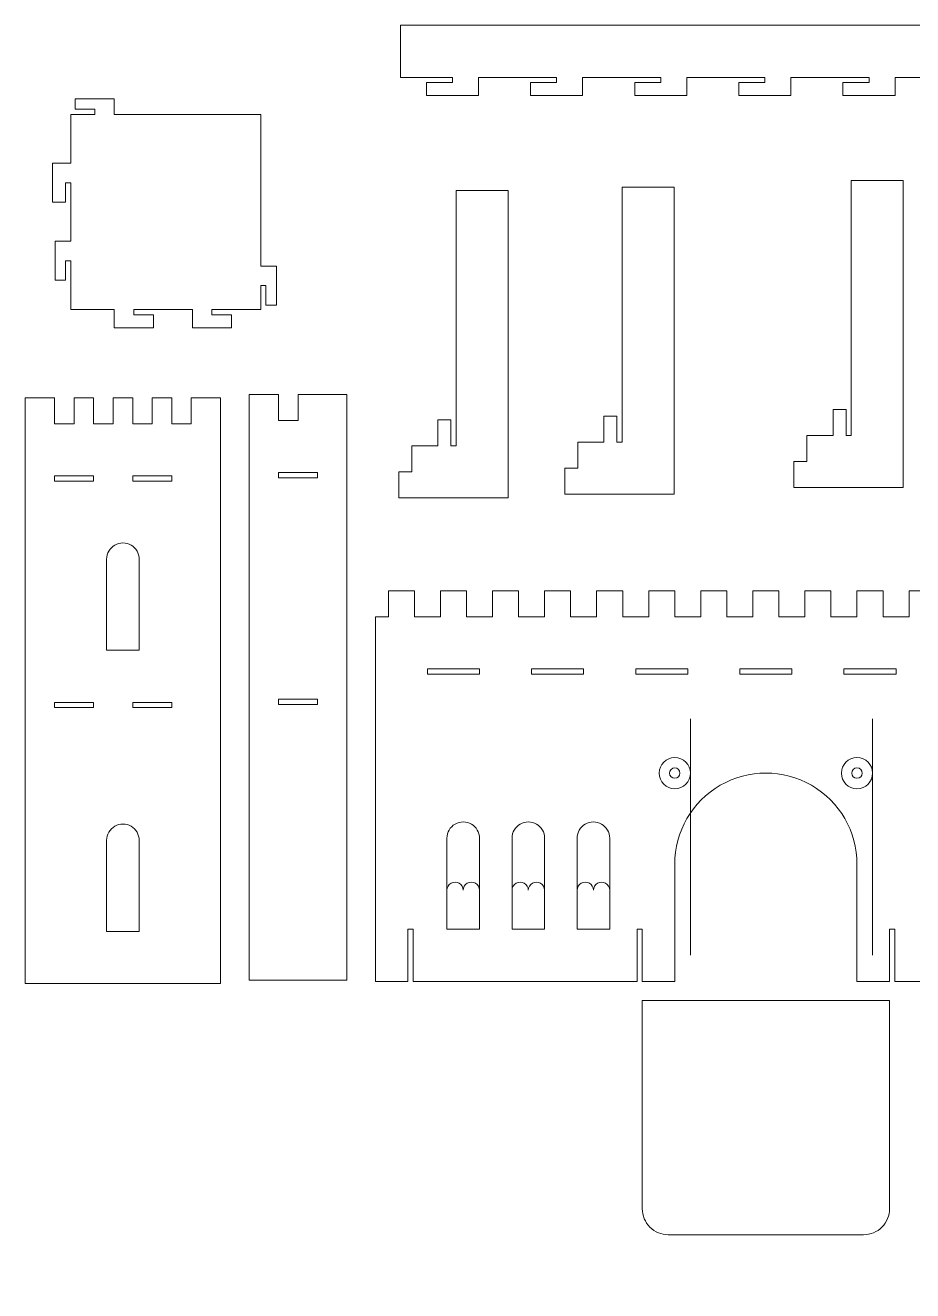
# Model space of a CAD drawing. Header units: millimetres. Extents: x -2182 to 2167, y -566 to 406.
# Drawn here: x -1250 to -568, y -566 to 406 of the extents above; entities that cross this region are included whole.
import ezdxf

# ---------------------------------------------------------------- set-up
doc = ezdxf.new("R2010")
doc.units = ezdxf.units.MM
doc.header["$MEASUREMENT"] = 0
doc.layers.add('layer 1', color=7, linetype='Continuous')

msp = doc.modelspace()

# ---------------------------------------------------------------- linework, layer by layer
at = {"layer": 'layer 1', "lineweight": 9}
for points, knots in [([(-361.967, 366.082), (-361.967, 366.082), (-361.967, 406.082), (-361.967, 406.082), (-361.967, 406.082), (-361.967, 406.082), (-961.967, 406.082), (-961.967, 406.082), (-961.967, 406.082), (-961.967, 406.082), (-961.967, 366.082), (-961.967, 366.082), (-961.967, 366.082), (-961.967, 366.082), (-921.967, 366.082), (-921.967, 366.082), (-921.967, 366.082), (-921.967, 366.082), (-921.967, 362.082), (-921.967, 362.082), (-921.967, 362.082), (-921.967, 362.082), (-941.967, 362.082), (-941.967, 362.082), (-941.967, 362.082), (-941.967, 362.082), (-941.967, 352.082), (-941.967, 352.082), (-941.967, 352.082), (-941.967, 352.082), (-901.967, 352.082), (-901.967, 352.082), (-901.967, 352.082), (-901.967, 352.082), (-901.967, 366.082), (-901.967, 366.082), (-901.967, 366.082), (-901.967, 366.082), (-841.967, 366.082), (-841.967, 366.082), (-841.967, 366.082), (-841.967, 366.082), (-841.967, 362.082), (-841.967, 362.082), (-841.967, 362.082), (-841.967, 362.082), (-861.967, 362.082), (-861.967, 362.082), (-861.967, 362.082), (-861.967, 362.082), (-861.967, 352.082), (-861.967, 352.082), (-861.967, 352.082), (-861.967, 352.082), (-821.967, 352.082), (-821.967, 352.082), (-821.967, 352.082), (-821.967, 352.082), (-821.967, 366.082), (-821.967, 366.082), (-821.967, 366.082), (-821.967, 366.082), (-761.967, 366.082), (-761.967, 366.082), (-761.967, 366.082), (-761.967, 366.082), (-761.967, 362.082), (-761.967, 362.082), (-761.967, 362.082), (-761.967, 362.082), (-781.967, 362.082), (-781.967, 362.082), (-781.967, 362.082), (-781.967, 362.082), (-781.967, 352.082), (-781.967, 352.082), (-781.967, 352.082), (-781.967, 352.082), (-741.967, 352.082), (-741.967, 352.082), (-741.967, 352.082), (-741.967, 352.082), (-741.967, 366.082), (-741.967, 366.082), (-741.967, 366.082), (-741.967, 366.082), (-681.967, 366.082), (-681.967, 366.082), (-681.967, 366.082), (-681.967, 366.082), (-681.967, 362.082), (-681.967, 362.082), (-681.967, 362.082), (-681.967, 362.082), (-701.967, 362.082), (-701.967, 362.082), (-701.967, 362.082), (-701.967, 362.082), (-701.967, 352.082), (-701.967, 352.082), (-701.967, 352.082), (-701.967, 352.082), (-661.967, 352.082), (-661.967, 352.082), (-661.967, 352.082), (-661.967, 352.082), (-661.967, 366.082), (-661.967, 366.082), (-661.967, 366.082), (-661.967, 366.082), (-601.967, 366.082), (-601.967, 366.082), (-601.967, 366.082), (-601.967, 366.082), (-601.967, 362.082), (-601.967, 362.082), (-601.967, 362.082), (-601.967, 362.082), (-621.967, 362.082), (-621.967, 362.082), (-621.967, 362.082), (-621.967, 362.082), (-621.967, 352.082), (-621.967, 352.082), (-621.967, 352.082), (-621.967, 352.082), (-581.967, 352.082), (-581.967, 352.082), (-581.967, 352.082), (-581.967, 352.082), (-581.967, 366.082), (-581.967, 366.082), (-581.967, 366.082), (-581.967, 366.082), (-521.967, 366.082), (-521.967, 366.082), (-521.967, 366.082), (-521.967, 366.082), (-521.967, 362.082), (-521.967, 362.082), (-521.967, 362.082), (-521.967, 362.082), (-541.967, 362.082), (-541.967, 362.082), (-541.967, 362.082), (-541.967, 362.082), (-541.967, 352.082), (-541.967, 352.082), (-541.967, 352.082), (-541.967, 352.082), (-501.967, 352.082), (-501.967, 352.082), (-501.967, 352.082), (-501.967, 352.082), (-501.967, 366.082), (-501.967, 366.082), (-501.967, 366.082), (-501.967, 366.082), (-441.967, 366.082), (-441.967, 366.082), (-441.967, 366.082), (-441.967, 366.082), (-441.967, 362.082), (-441.967, 362.082), (-441.967, 362.082), (-441.967, 362.082), (-461.967, 362.082), (-461.967, 362.082), (-461.967, 362.082), (-461.967, 362.082), (-461.967, 352.082), (-461.967, 352.082), (-461.967, 352.082), (-461.967, 352.082), (-421.967, 352.082), (-421.967, 352.082), (-421.967, 352.082), (-421.967, 352.082), (-421.967, 366.082), (-421.967, 366.082), (-421.967, 366.082), (-421.967, 366.082), (-361.967, 366.082), (-361.967, 366.082)], [0, 0, 0, 0, 0.0212766, 0.0212766, 0.0212766, 0.0212766, 0.04255319, 0.04255319, 0.04255319, 0.04255319, 0.06382979, 0.06382979, 0.06382979, 0.06382979, 0.08510638, 0.08510638, 0.08510638, 0.08510638, 0.10638298, 0.10638298, 0.10638298, 0.10638298, 0.12765957, 0.12765957, 0.12765957, 0.12765957, 0.14893617, 0.14893617, 0.14893617, 0.14893617, 0.17021277, 0.17021277, 0.17021277, 0.17021277, 0.19148936, 0.19148936, 0.19148936, 0.19148936, 0.21276596, 0.21276596, 0.21276596, 0.21276596, 0.23404255, 0.23404255, 0.23404255, 0.23404255, 0.25531915, 0.25531915, 0.25531915, 0.25531915, 0.27659574, 0.27659574, 0.27659574, 0.27659574, 0.29787234, 0.29787234, 0.29787234, 0.29787234, 0.31914894, 0.31914894, 0.31914894, 0.31914894, 0.34042553, 0.34042553, 0.34042553, 0.34042553, 0.36170213, 0.36170213, 0.36170213, 0.36170213, 0.38297872, 0.38297872, 0.38297872, 0.38297872, 0.40425532, 0.40425532, 0.40425532, 0.40425532, 0.42553191, 0.42553191, 0.42553191, 0.42553191, 0.44680851, 0.44680851, 0.44680851, 0.44680851, 0.46808511, 0.46808511, 0.46808511, 0.46808511, 0.4893617, 0.4893617, 0.4893617, 0.4893617, 0.5106383, 0.5106383, 0.5106383, 0.5106383, 0.53191489, 0.53191489, 0.53191489, 0.53191489, 0.55319149, 0.55319149, 0.55319149, 0.55319149, 0.57446809, 0.57446809, 0.57446809, 0.57446809, 0.59574468, 0.59574468, 0.59574468, 0.59574468, 0.61702128, 0.61702128, 0.61702128, 0.61702128, 0.63829787, 0.63829787, 0.63829787, 0.63829787, 0.65957447, 0.65957447, 0.65957447, 0.65957447, 0.68085106, 0.68085106, 0.68085106, 0.68085106, 0.70212766, 0.70212766, 0.70212766, 0.70212766, 0.72340426, 0.72340426, 0.72340426, 0.72340426, 0.74468085, 0.74468085, 0.74468085, 0.74468085, 0.76595745, 0.76595745, 0.76595745, 0.76595745, 0.78723404, 0.78723404, 0.78723404, 0.78723404, 0.80851064, 0.80851064, 0.80851064, 0.80851064, 0.82978723, 0.82978723, 0.82978723, 0.82978723, 0.85106383, 0.85106383, 0.85106383, 0.85106383, 0.87234043, 0.87234043, 0.87234043, 0.87234043, 0.89361702, 0.89361702, 0.89361702, 0.89361702, 0.91489362, 0.91489362, 0.91489362, 0.91489362, 0.93617021, 0.93617021, 0.93617021, 0.93617021, 0.95744681, 0.95744681, 0.95744681, 0.95744681, 1, 1, 1, 1]), ([(-1069.2674, 337.6624), (-1069.2674, 337.6624), (-1181.7674, 337.6624), (-1181.7674, 337.6624), (-1181.7674, 337.6624), (-1181.7674, 337.6624), (-1181.7674, 349.6624), (-1181.7674, 349.6624), (-1181.7674, 349.6624), (-1181.7674, 349.6624), (-1211.7674, 349.6624), (-1211.7674, 349.6624), (-1211.7674, 349.6624), (-1211.7674, 349.6624), (-1211.7674, 341.6624), (-1211.7674, 341.6624), (-1211.7674, 341.6624), (-1211.7674, 341.6624), (-1196.7674, 341.6624), (-1196.7674, 341.6624), (-1196.7674, 341.6624), (-1196.7674, 341.6624), (-1196.7674, 337.6624), (-1196.7674, 337.6624), (-1196.7674, 337.6624), (-1196.7674, 337.6624), (-1215.2674, 337.6624), (-1215.2674, 337.6624), (-1215.2674, 337.6624), (-1215.2674, 337.6624), (-1215.2674, 300.1624), (-1215.2674, 300.1624), (-1215.2674, 300.1624), (-1215.2674, 300.1624), (-1229.2674, 300.1624), (-1229.2674, 300.1624), (-1229.2674, 300.1624), (-1229.2674, 300.1624), (-1229.2674, 270.1624), (-1229.2674, 270.1624), (-1229.2674, 270.1624), (-1229.2674, 270.1624), (-1219.2674, 270.1624), (-1219.2674, 270.1624), (-1219.2674, 270.1624), (-1219.2674, 270.1624), (-1219.2674, 285.1624), (-1219.2674, 285.1624), (-1219.2674, 285.1624), (-1219.2674, 285.1624), (-1215.2674, 285.1624), (-1215.2674, 285.1624), (-1215.2674, 285.1624), (-1215.2674, 285.1624), (-1215.2674, 240.1624), (-1215.2674, 240.1624), (-1215.2674, 240.1624), (-1215.2674, 240.1624), (-1227.2674, 240.1624), (-1227.2674, 240.1624), (-1227.2674, 240.1624), (-1227.2674, 240.1624), (-1227.2674, 210.1624), (-1227.2674, 210.1624), (-1227.2674, 210.1624), (-1227.2674, 210.1624), (-1219.2674, 210.1624), (-1219.2674, 210.1624), (-1219.2674, 210.1624), (-1219.2674, 210.1624), (-1219.2674, 225.1624), (-1219.2674, 225.1624), (-1219.2674, 225.1624), (-1219.2674, 225.1624), (-1215.2674, 225.1624), (-1215.2674, 225.1624), (-1215.2674, 225.1624), (-1215.2674, 225.1624), (-1215.2674, 187.6624), (-1215.2674, 187.6624), (-1215.2674, 187.6624), (-1215.2674, 187.6624), (-1181.7674, 187.6624), (-1181.7674, 187.6624), (-1181.7674, 187.6624), (-1181.7674, 187.6624), (-1181.7674, 173.6624), (-1181.7674, 173.6624), (-1181.7674, 173.6624), (-1181.7674, 173.6624), (-1151.7674, 173.6624), (-1151.7674, 173.6624), (-1151.7674, 173.6624), (-1151.7674, 173.6624), (-1151.7674, 183.6624), (-1151.7674, 183.6624), (-1151.7674, 183.6624), (-1151.7674, 183.6624), (-1166.7674, 183.6624), (-1166.7674, 183.6624), (-1166.7674, 183.6624), (-1166.7674, 183.6624), (-1166.7674, 187.6624), (-1166.7674, 187.6624), (-1166.7674, 187.6624), (-1166.7674, 187.6624), (-1121.7674, 187.6624), (-1121.7674, 187.6624), (-1121.7674, 187.6624), (-1121.7674, 187.6624), (-1121.7674, 173.6624), (-1121.7674, 173.6624), (-1121.7674, 173.6624), (-1121.7674, 173.6624), (-1091.7674, 173.6624), (-1091.7674, 173.6624), (-1091.7674, 173.6624), (-1091.7674, 173.6624), (-1091.7674, 183.6624), (-1091.7674, 183.6624), (-1091.7674, 183.6624), (-1091.7674, 183.6624), (-1106.7674, 183.6624), (-1106.7674, 183.6624), (-1106.7674, 183.6624), (-1106.7674, 183.6624), (-1106.7674, 187.6624), (-1106.7674, 187.6624), (-1106.7674, 187.6624), (-1106.7674, 187.6624), (-1069.2674, 187.6624), (-1069.2674, 187.6624), (-1069.2674, 187.6624), (-1069.2674, 187.6624), (-1069.2674, 206.1624), (-1069.2674, 206.1624), (-1069.2674, 206.1624), (-1069.2674, 206.1624), (-1065.2674, 206.1624), (-1065.2674, 206.1624), (-1065.2674, 206.1624), (-1065.2674, 206.1624), (-1065.2674, 191.1624), (-1065.2674, 191.1624), (-1065.2674, 191.1624), (-1065.2674, 191.1624), (-1057.2674, 191.1624), (-1057.2674, 191.1624), (-1057.2674, 191.1624), (-1057.2674, 191.1624), (-1057.2674, 221.1624), (-1057.2674, 221.1624), (-1057.2674, 221.1624), (-1057.2674, 221.1624), (-1069.2674, 221.1624), (-1069.2674, 221.1624), (-1069.2674, 221.1624), (-1069.2674, 221.1624), (-1069.2674, 337.6624), (-1069.2674, 337.6624)], [0, 0, 0, 0, 0.02439024, 0.02439024, 0.02439024, 0.02439024, 0.04878049, 0.04878049, 0.04878049, 0.04878049, 0.07317073, 0.07317073, 0.07317073, 0.07317073, 0.09756098, 0.09756098, 0.09756098, 0.09756098, 0.12195122, 0.12195122, 0.12195122, 0.12195122, 0.14634146, 0.14634146, 0.14634146, 0.14634146, 0.17073171, 0.17073171, 0.17073171, 0.17073171, 0.19512195, 0.19512195, 0.19512195, 0.19512195, 0.2195122, 0.2195122, 0.2195122, 0.2195122, 0.24390244, 0.24390244, 0.24390244, 0.24390244, 0.26829268, 0.26829268, 0.26829268, 0.26829268, 0.29268293, 0.29268293, 0.29268293, 0.29268293, 0.31707317, 0.31707317, 0.31707317, 0.31707317, 0.34146341, 0.34146341, 0.34146341, 0.34146341, 0.36585366, 0.36585366, 0.36585366, 0.36585366, 0.3902439, 0.3902439, 0.3902439, 0.3902439, 0.41463415, 0.41463415, 0.41463415, 0.41463415, 0.43902439, 0.43902439, 0.43902439, 0.43902439, 0.46341463, 0.46341463, 0.46341463, 0.46341463, 0.48780488, 0.48780488, 0.48780488, 0.48780488, 0.51219512, 0.51219512, 0.51219512, 0.51219512, 0.53658537, 0.53658537, 0.53658537, 0.53658537, 0.56097561, 0.56097561, 0.56097561, 0.56097561, 0.58536585, 0.58536585, 0.58536585, 0.58536585, 0.6097561, 0.6097561, 0.6097561, 0.6097561, 0.63414634, 0.63414634, 0.63414634, 0.63414634, 0.65853659, 0.65853659, 0.65853659, 0.65853659, 0.68292683, 0.68292683, 0.68292683, 0.68292683, 0.70731707, 0.70731707, 0.70731707, 0.70731707, 0.73170732, 0.73170732, 0.73170732, 0.73170732, 0.75609756, 0.75609756, 0.75609756, 0.75609756, 0.7804878, 0.7804878, 0.7804878, 0.7804878, 0.80487805, 0.80487805, 0.80487805, 0.80487805, 0.82926829, 0.82926829, 0.82926829, 0.82926829, 0.85365854, 0.85365854, 0.85365854, 0.85365854, 0.87804878, 0.87804878, 0.87804878, 0.87804878, 0.90243902, 0.90243902, 0.90243902, 0.90243902, 0.92682927, 0.92682927, 0.92682927, 0.92682927, 0.95121951, 0.95121951, 0.95121951, 0.95121951, 1, 1, 1, 1]), ([(-617.607, 90.8816), (-617.607, 90.8816), (-615.607, 90.8816), (-615.607, 90.8816), (-615.607, 90.8816), (-615.607, 90.8816), (-619.607, 90.8816), (-619.607, 90.8816), (-619.607, 90.8816), (-619.607, 90.8816), (-619.607, 110.8816), (-619.607, 110.8816), (-619.607, 110.8816), (-619.607, 110.8816), (-629.607, 110.8816), (-629.607, 110.8816), (-629.607, 110.8816), (-629.607, 110.8816), (-629.607, 90.8816), (-629.607, 90.8816), (-629.607, 90.8816), (-629.607, 90.8816), (-649.607, 90.8816), (-649.607, 90.8816), (-649.607, 90.8816), (-649.607, 90.8816), (-649.607, 70.8816), (-649.607, 70.8816), (-649.607, 70.8816), (-649.607, 70.8816), (-659.607, 70.8816), (-659.607, 70.8816), (-659.607, 70.8816), (-659.607, 70.8816), (-659.607, 50.8816), (-659.607, 50.8816), (-659.607, 50.8816), (-659.607, 50.8816), (-617.607, 50.8816), (-617.607, 50.8816), (-617.607, 50.8816), (-617.607, 50.8816), (-615.607, 50.8816), (-615.607, 50.8816), (-615.607, 50.8816), (-615.607, 50.8816), (-575.607, 50.8816), (-575.607, 50.8816), (-575.607, 50.8816), (-575.607, 50.8816), (-575.607, 286.8816), (-575.607, 286.8816), (-575.607, 286.8816), (-575.607, 286.8816), (-615.607, 286.8816), (-615.607, 286.8816), (-615.607, 286.8816), (-615.607, 286.8816), (-615.607, 110.8816), (-615.607, 110.8816), (-615.607, 110.8816), (-615.607, 110.8816), (-615.607, 90.8816), (-615.607, 90.8816), (-615.607, 90.8816), (-615.607, 90.8816), (-617.607, 90.8816), (-617.607, 90.8816)], [0, 0, 0, 0, 0.05555556, 0.05555556, 0.05555556, 0.05555556, 0.11111111, 0.11111111, 0.11111111, 0.11111111, 0.16666667, 0.16666667, 0.16666667, 0.16666667, 0.22222222, 0.22222222, 0.22222222, 0.22222222, 0.27777778, 0.27777778, 0.27777778, 0.27777778, 0.33333333, 0.33333333, 0.33333333, 0.33333333, 0.38888889, 0.38888889, 0.38888889, 0.38888889, 0.44444444, 0.44444444, 0.44444444, 0.44444444, 0.5, 0.5, 0.5, 0.5, 0.55555556, 0.55555556, 0.55555556, 0.55555556, 0.61111111, 0.61111111, 0.61111111, 0.61111111, 0.66666667, 0.66666667, 0.66666667, 0.66666667, 0.72222222, 0.72222222, 0.72222222, 0.72222222, 0.77777778, 0.77777778, 0.77777778, 0.77777778, 0.83333333, 0.83333333, 0.83333333, 0.83333333, 0.88888889, 0.88888889, 0.88888889, 0.88888889, 1, 1, 1, 1]), ([(-921.2404, 83.0476), (-921.2404, 83.0476), (-919.2404, 83.0476), (-919.2404, 83.0476), (-919.2404, 83.0476), (-919.2404, 83.0476), (-923.2404, 83.0476), (-923.2404, 83.0476), (-923.2404, 83.0476), (-923.2404, 83.0476), (-923.2404, 103.0476), (-923.2404, 103.0476), (-923.2404, 103.0476), (-923.2404, 103.0476), (-933.2404, 103.0476), (-933.2404, 103.0476), (-933.2404, 103.0476), (-933.2404, 103.0476), (-933.2404, 83.0476), (-933.2404, 83.0476), (-933.2404, 83.0476), (-933.2404, 83.0476), (-953.2404, 83.0476), (-953.2404, 83.0476), (-953.2404, 83.0476), (-953.2404, 83.0476), (-953.2404, 63.0476), (-953.2404, 63.0476), (-953.2404, 63.0476), (-953.2404, 63.0476), (-963.2404, 63.0476), (-963.2404, 63.0476), (-963.2404, 63.0476), (-963.2404, 63.0476), (-963.2404, 43.0476), (-963.2404, 43.0476), (-963.2404, 43.0476), (-963.2404, 43.0476), (-921.2404, 43.0476), (-921.2404, 43.0476), (-921.2404, 43.0476), (-921.2404, 43.0476), (-919.2404, 43.0476), (-919.2404, 43.0476), (-919.2404, 43.0476), (-919.2404, 43.0476), (-879.2404, 43.0476), (-879.2404, 43.0476), (-879.2404, 43.0476), (-879.2404, 43.0476), (-879.2404, 279.0476), (-879.2404, 279.0476), (-879.2404, 279.0476), (-879.2404, 279.0476), (-919.2404, 279.0476), (-919.2404, 279.0476), (-919.2404, 279.0476), (-919.2404, 279.0476), (-919.2404, 103.0476), (-919.2404, 103.0476), (-919.2404, 103.0476), (-919.2404, 103.0476), (-919.2404, 83.0476), (-919.2404, 83.0476), (-919.2404, 83.0476), (-919.2404, 83.0476), (-921.2404, 83.0476), (-921.2404, 83.0476)], [0, 0, 0, 0, 0.05555556, 0.05555556, 0.05555556, 0.05555556, 0.11111111, 0.11111111, 0.11111111, 0.11111111, 0.16666667, 0.16666667, 0.16666667, 0.16666667, 0.22222222, 0.22222222, 0.22222222, 0.22222222, 0.27777778, 0.27777778, 0.27777778, 0.27777778, 0.33333333, 0.33333333, 0.33333333, 0.33333333, 0.38888889, 0.38888889, 0.38888889, 0.38888889, 0.44444444, 0.44444444, 0.44444444, 0.44444444, 0.5, 0.5, 0.5, 0.5, 0.55555556, 0.55555556, 0.55555556, 0.55555556, 0.61111111, 0.61111111, 0.61111111, 0.61111111, 0.66666667, 0.66666667, 0.66666667, 0.66666667, 0.72222222, 0.72222222, 0.72222222, 0.72222222, 0.77777778, 0.77777778, 0.77777778, 0.77777778, 0.83333333, 0.83333333, 0.83333333, 0.83333333, 0.88888889, 0.88888889, 0.88888889, 0.88888889, 1, 1, 1, 1]), ([(-793.7137, 85.8016), (-793.7137, 85.8016), (-791.7137, 85.8016), (-791.7137, 85.8016), (-791.7137, 85.8016), (-791.7137, 85.8016), (-795.7137, 85.8016), (-795.7137, 85.8016), (-795.7137, 85.8016), (-795.7137, 85.8016), (-795.7137, 105.8016), (-795.7137, 105.8016), (-795.7137, 105.8016), (-795.7137, 105.8016), (-805.7137, 105.8016), (-805.7137, 105.8016), (-805.7137, 105.8016), (-805.7137, 105.8016), (-805.7137, 85.8016), (-805.7137, 85.8016), (-805.7137, 85.8016), (-805.7137, 85.8016), (-825.7137, 85.8016), (-825.7137, 85.8016), (-825.7137, 85.8016), (-825.7137, 85.8016), (-825.7137, 65.8016), (-825.7137, 65.8016), (-825.7137, 65.8016), (-825.7137, 65.8016), (-835.7137, 65.8016), (-835.7137, 65.8016), (-835.7137, 65.8016), (-835.7137, 65.8016), (-835.7137, 45.8016), (-835.7137, 45.8016), (-835.7137, 45.8016), (-835.7137, 45.8016), (-793.7137, 45.8016), (-793.7137, 45.8016), (-793.7137, 45.8016), (-793.7137, 45.8016), (-791.7137, 45.8016), (-791.7137, 45.8016), (-791.7137, 45.8016), (-791.7137, 45.8016), (-751.7137, 45.8016), (-751.7137, 45.8016), (-751.7137, 45.8016), (-751.7137, 45.8016), (-751.7137, 281.8016), (-751.7137, 281.8016), (-751.7137, 281.8016), (-751.7137, 281.8016), (-791.7137, 281.8016), (-791.7137, 281.8016), (-791.7137, 281.8016), (-791.7137, 281.8016), (-791.7137, 105.8016), (-791.7137, 105.8016), (-791.7137, 105.8016), (-791.7137, 105.8016), (-791.7137, 85.8016), (-791.7137, 85.8016), (-791.7137, 85.8016), (-791.7137, 85.8016), (-793.7137, 85.8016), (-793.7137, 85.8016)], [0, 0, 0, 0, 0.05555556, 0.05555556, 0.05555556, 0.05555556, 0.11111111, 0.11111111, 0.11111111, 0.11111111, 0.16666667, 0.16666667, 0.16666667, 0.16666667, 0.22222222, 0.22222222, 0.22222222, 0.22222222, 0.27777778, 0.27777778, 0.27777778, 0.27777778, 0.33333333, 0.33333333, 0.33333333, 0.33333333, 0.38888889, 0.38888889, 0.38888889, 0.38888889, 0.44444444, 0.44444444, 0.44444444, 0.44444444, 0.5, 0.5, 0.5, 0.5, 0.55555556, 0.55555556, 0.55555556, 0.55555556, 0.61111111, 0.61111111, 0.61111111, 0.61111111, 0.66666667, 0.66666667, 0.66666667, 0.66666667, 0.72222222, 0.72222222, 0.72222222, 0.72222222, 0.77777778, 0.77777778, 0.77777778, 0.77777778, 0.83333333, 0.83333333, 0.83333333, 0.83333333, 0.88888889, 0.88888889, 0.88888889, 0.88888889, 1, 1, 1, 1]), ([(-1250.1338, 119.9406), (-1250.1338, 119.9406), (-1227.6338, 119.9406), (-1227.6338, 119.9406), (-1227.6338, 119.9406), (-1227.6338, 119.9406), (-1227.6338, 99.9406), (-1227.6338, 99.9406), (-1227.6338, 99.9406), (-1227.6338, 99.9406), (-1212.6338, 99.9406), (-1212.6338, 99.9406), (-1212.6338, 99.9406), (-1212.6338, 99.9406), (-1212.6338, 119.9406), (-1212.6338, 119.9406), (-1212.6338, 119.9406), (-1212.6338, 119.9406), (-1197.6338, 119.9406), (-1197.6338, 119.9406), (-1197.6338, 119.9406), (-1197.6338, 119.9406), (-1197.6338, 99.9406), (-1197.6338, 99.9406), (-1197.6338, 99.9406), (-1197.6338, 99.9406), (-1182.6338, 99.9406), (-1182.6338, 99.9406), (-1182.6338, 99.9406), (-1182.6338, 99.9406), (-1182.6338, 119.9406), (-1182.6338, 119.9406), (-1182.6338, 119.9406), (-1182.6338, 119.9406), (-1167.6338, 119.9406), (-1167.6338, 119.9406), (-1167.6338, 119.9406), (-1167.6338, 119.9406), (-1167.6338, 99.9406), (-1167.6338, 99.9406), (-1167.6338, 99.9406), (-1167.6338, 99.9406), (-1152.6338, 99.9406), (-1152.6338, 99.9406), (-1152.6338, 99.9406), (-1152.6338, 99.9406), (-1152.6338, 119.9406), (-1152.6338, 119.9406), (-1152.6338, 119.9406), (-1152.6338, 119.9406), (-1137.6338, 119.9406), (-1137.6338, 119.9406), (-1137.6338, 119.9406), (-1137.6338, 119.9406), (-1137.6338, 99.9406), (-1137.6338, 99.9406), (-1137.6338, 99.9406), (-1137.6338, 99.9406), (-1122.6338, 99.9406), (-1122.6338, 99.9406), (-1122.6338, 99.9406), (-1122.6338, 99.9406), (-1122.6338, 119.9406), (-1122.6338, 119.9406), (-1122.6338, 119.9406), (-1122.6338, 119.9406), (-1100.1338, 119.9406), (-1100.1338, 119.9406), (-1100.1338, 119.9406), (-1100.1338, 119.9406), (-1100.1338, -330.0594), (-1100.1338, -330.0594), (-1100.1338, -330.0594), (-1100.1338, -330.0594), (-1250.1338, -330.0594), (-1250.1338, -330.0594), (-1250.1338, -330.0594), (-1250.1338, -330.0594), (-1250.1338, 119.9406), (-1250.1338, 119.9406)], [0, 0, 0, 0, 0.04761905, 0.04761905, 0.04761905, 0.04761905, 0.0952381, 0.0952381, 0.0952381, 0.0952381, 0.14285714, 0.14285714, 0.14285714, 0.14285714, 0.19047619, 0.19047619, 0.19047619, 0.19047619, 0.23809524, 0.23809524, 0.23809524, 0.23809524, 0.28571429, 0.28571429, 0.28571429, 0.28571429, 0.33333333, 0.33333333, 0.33333333, 0.33333333, 0.38095238, 0.38095238, 0.38095238, 0.38095238, 0.42857143, 0.42857143, 0.42857143, 0.42857143, 0.47619048, 0.47619048, 0.47619048, 0.47619048, 0.52380952, 0.52380952, 0.52380952, 0.52380952, 0.57142857, 0.57142857, 0.57142857, 0.57142857, 0.61904762, 0.61904762, 0.61904762, 0.61904762, 0.66666667, 0.66666667, 0.66666667, 0.66666667, 0.71428571, 0.71428571, 0.71428571, 0.71428571, 0.76190476, 0.76190476, 0.76190476, 0.76190476, 0.80952381, 0.80952381, 0.80952381, 0.80952381, 0.85714286, 0.85714286, 0.85714286, 0.85714286, 0.9047619, 0.9047619, 0.9047619, 0.9047619, 1, 1, 1, 1]), ([(-1078.0605, 122.4136), (-1078.0605, 122.4136), (-1055.5605, 122.4136), (-1055.5605, 122.4136), (-1055.5605, 122.4136), (-1055.5605, 122.4136), (-1055.5605, 102.4136), (-1055.5605, 102.4136), (-1055.5605, 102.4136), (-1055.5605, 102.4136), (-1040.5605, 102.4136), (-1040.5605, 102.4136), (-1040.5605, 102.4136), (-1040.5605, 102.4136), (-1040.5605, 122.4136), (-1040.5605, 122.4136), (-1040.5605, 122.4136), (-1040.5605, 122.4136), (-1003.0605, 122.4136), (-1003.0605, 122.4136), (-1003.0605, 122.4136), (-1003.0605, 122.4136), (-1003.0605, -327.5864), (-1003.0605, -327.5864), (-1003.0605, -327.5864), (-1003.0605, -327.5864), (-1078.0605, -327.5864), (-1078.0605, -327.5864), (-1078.0605, -327.5864), (-1078.0605, -327.5864), (-1078.0605, 122.4136), (-1078.0605, 122.4136)], [0, 0, 0, 0, 0.11111111, 0.11111111, 0.11111111, 0.11111111, 0.22222222, 0.22222222, 0.22222222, 0.22222222, 0.33333333, 0.33333333, 0.33333333, 0.33333333, 0.44444444, 0.44444444, 0.44444444, 0.44444444, 0.55555556, 0.55555556, 0.55555556, 0.55555556, 0.66666667, 0.66666667, 0.66666667, 0.66666667, 0.77777778, 0.77777778, 0.77777778, 0.77777778, 1, 1, 1, 1]), ([(-611.2001, -328.413), (-611.2001, -328.413), (-611.2001, -238.413), (-611.2001, -238.413), (-611.2001, -238.413), (-611.2001, -213.4044), (-624.5421, -190.2955), (-646.2001, -177.7912), (-646.2001, -177.7912), (-667.8582, -165.2869), (-694.5421, -165.2869), (-716.2001, -177.7912), (-716.2001, -177.7912), (-737.8582, -190.2955), (-751.2001, -213.4044), (-751.2001, -238.413), (-751.2001, -238.413), (-751.2001, -238.413), (-751.2001, -328.413), (-751.2001, -328.413), (-751.2001, -328.413), (-751.2001, -328.413), (-776.2001, -328.413), (-776.2001, -328.413), (-776.2001, -328.413), (-776.2001, -328.413), (-776.2001, -288.413), (-776.2001, -288.413), (-776.2001, -288.413), (-776.2001, -288.413), (-780.2001, -288.413), (-780.2001, -288.413), (-780.2001, -288.413), (-780.2001, -288.413), (-780.2001, -328.413), (-780.2001, -328.413), (-780.2001, -328.413), (-780.2001, -328.413), (-952.2001, -328.413), (-952.2001, -328.413), (-952.2001, -328.413), (-952.2001, -328.413), (-952.2001, -288.413), (-952.2001, -288.413), (-952.2001, -288.413), (-952.2001, -288.413), (-956.2001, -288.413), (-956.2001, -288.413), (-956.2001, -288.413), (-956.2001, -288.413), (-956.2001, -328.413), (-956.2001, -328.413), (-956.2001, -328.413), (-956.2001, -328.413), (-981.2001, -328.413), (-981.2001, -328.413), (-981.2001, -328.413), (-981.2001, -328.413), (-981.2001, -48.413), (-981.2001, -48.413), (-981.2001, -48.413), (-981.2001, -48.413), (-971.2001, -48.413), (-971.2001, -48.413), (-971.2001, -48.413), (-971.2001, -48.413), (-971.2001, -28.413), (-971.2001, -28.413), (-971.2001, -28.413), (-971.2001, -28.413), (-951.2001, -28.413), (-951.2001, -28.413), (-951.2001, -28.413), (-951.2001, -28.413), (-951.2001, -48.413), (-951.2001, -48.413), (-951.2001, -48.413), (-951.2001, -48.413), (-931.2001, -48.413), (-931.2001, -48.413), (-931.2001, -48.413), (-931.2001, -48.413), (-931.2001, -28.413), (-931.2001, -28.413), (-931.2001, -28.413), (-931.2001, -28.413), (-911.2001, -28.413), (-911.2001, -28.413), (-911.2001, -28.413), (-911.2001, -28.413), (-911.2001, -48.413), (-911.2001, -48.413), (-911.2001, -48.413), (-911.2001, -48.413), (-891.2001, -48.413), (-891.2001, -48.413), (-891.2001, -48.413), (-891.2001, -48.413), (-891.2001, -28.413), (-891.2001, -28.413), (-891.2001, -28.413), (-891.2001, -28.413), (-871.2001, -28.413), (-871.2001, -28.413), (-871.2001, -28.413), (-871.2001, -28.413), (-871.2001, -48.413), (-871.2001, -48.413), (-871.2001, -48.413), (-871.2001, -48.413), (-851.2001, -48.413), (-851.2001, -48.413), (-851.2001, -48.413), (-851.2001, -48.413), (-851.2001, -28.413), (-851.2001, -28.413), (-851.2001, -28.413), (-851.2001, -28.413), (-831.2001, -28.413), (-831.2001, -28.413), (-831.2001, -28.413), (-831.2001, -28.413), (-831.2001, -48.413), (-831.2001, -48.413), (-831.2001, -48.413), (-831.2001, -48.413), (-811.2001, -48.413), (-811.2001, -48.413), (-811.2001, -48.413), (-811.2001, -48.413), (-811.2001, -28.413), (-811.2001, -28.413), (-811.2001, -28.413), (-811.2001, -28.413), (-791.2001, -28.413), (-791.2001, -28.413), (-791.2001, -28.413), (-791.2001, -28.413), (-791.2001, -48.413), (-791.2001, -48.413), (-791.2001, -48.413), (-791.2001, -48.413), (-771.2001, -48.413), (-771.2001, -48.413), (-771.2001, -48.413), (-771.2001, -48.413), (-771.2001, -28.413), (-771.2001, -28.413), (-771.2001, -28.413), (-771.2001, -28.413), (-751.2001, -28.413), (-751.2001, -28.413), (-751.2001, -28.413), (-751.2001, -28.413), (-751.2001, -48.413), (-751.2001, -48.413), (-751.2001, -48.413), (-751.2001, -48.413), (-731.2001, -48.413), (-731.2001, -48.413), (-731.2001, -48.413), (-731.2001, -48.413), (-731.2001, -28.413), (-731.2001, -28.413), (-731.2001, -28.413), (-731.2001, -28.413), (-711.2001, -28.413), (-711.2001, -28.413), (-711.2001, -28.413), (-711.2001, -28.413), (-711.2001, -48.413), (-711.2001, -48.413), (-711.2001, -48.413), (-711.2001, -48.413), (-691.2001, -48.413), (-691.2001, -48.413), (-691.2001, -48.413), (-691.2001, -48.413), (-691.2001, -28.413), (-691.2001, -28.413), (-691.2001, -28.413), (-691.2001, -28.413), (-671.2001, -28.413), (-671.2001, -28.413), (-671.2001, -28.413), (-671.2001, -28.413), (-671.2001, -48.413), (-671.2001, -48.413), (-671.2001, -48.413), (-671.2001, -48.413), (-651.2001, -48.413), (-651.2001, -48.413), (-651.2001, -48.413), (-651.2001, -48.413), (-651.2001, -28.413), (-651.2001, -28.413), (-651.2001, -28.413), (-651.2001, -28.413), (-631.2001, -28.413), (-631.2001, -28.413), (-631.2001, -28.413), (-631.2001, -28.413), (-631.2001, -48.413), (-631.2001, -48.413), (-631.2001, -48.413), (-631.2001, -48.413), (-611.2001, -48.413), (-611.2001, -48.413), (-611.2001, -48.413), (-611.2001, -48.413), (-611.2001, -28.413), (-611.2001, -28.413), (-611.2001, -28.413), (-611.2001, -28.413), (-591.2001, -28.413), (-591.2001, -28.413), (-591.2001, -28.413), (-591.2001, -28.413), (-591.2001, -48.413), (-591.2001, -48.413), (-591.2001, -48.413), (-591.2001, -48.413), (-571.2001, -48.413), (-571.2001, -48.413), (-571.2001, -48.413), (-571.2001, -48.413), (-571.2001, -28.413), (-571.2001, -28.413), (-571.2001, -28.413), (-571.2001, -28.413), (-551.2001, -28.413), (-551.2001, -28.413), (-551.2001, -28.413), (-551.2001, -28.413), (-551.2001, -48.413), (-551.2001, -48.413), (-551.2001, -48.413), (-551.2001, -48.413), (-531.2001, -48.413), (-531.2001, -48.413), (-531.2001, -48.413), (-531.2001, -48.413), (-531.2001, -28.413), (-531.2001, -28.413), (-531.2001, -28.413), (-531.2001, -28.413), (-511.2001, -28.413), (-511.2001, -28.413), (-511.2001, -28.413), (-511.2001, -28.413), (-511.2001, -48.413), (-511.2001, -48.413), (-511.2001, -48.413), (-511.2001, -48.413), (-491.2001, -48.413), (-491.2001, -48.413), (-491.2001, -48.413), (-491.2001, -48.413), (-491.2001, -28.413), (-491.2001, -28.413), (-491.2001, -28.413), (-491.2001, -28.413), (-471.2001, -28.413), (-471.2001, -28.413), (-471.2001, -28.413), (-471.2001, -28.413), (-471.2001, -48.413), (-471.2001, -48.413), (-471.2001, -48.413), (-471.2001, -48.413), (-451.2001, -48.413), (-451.2001, -48.413), (-451.2001, -48.413), (-451.2001, -48.413), (-451.2001, -28.413), (-451.2001, -28.413), (-451.2001, -28.413), (-451.2001, -28.413), (-431.2001, -28.413), (-431.2001, -28.413), (-431.2001, -28.413), (-431.2001, -28.413), (-431.2001, -48.413), (-431.2001, -48.413), (-431.2001, -48.413), (-431.2001, -48.413), (-411.2001, -48.413), (-411.2001, -48.413), (-411.2001, -48.413), (-411.2001, -48.413), (-411.2001, -28.413), (-411.2001, -28.413), (-411.2001, -28.413), (-411.2001, -28.413), (-391.2001, -28.413), (-391.2001, -28.413), (-391.2001, -28.413), (-391.2001, -28.413), (-391.2001, -48.413), (-391.2001, -48.413), (-391.2001, -48.413), (-391.2001, -48.413), (-381.2001, -48.413), (-381.2001, -48.413), (-381.2001, -48.413), (-381.2001, -48.413), (-381.2001, -328.413), (-381.2001, -328.413), (-381.2001, -328.413), (-381.2001, -328.413), (-406.2001, -328.413), (-406.2001, -328.413), (-406.2001, -328.413), (-406.2001, -328.413), (-406.2001, -288.413), (-406.2001, -288.413), (-406.2001, -288.413), (-406.2001, -288.413), (-410.2001, -288.413), (-410.2001, -288.413), (-410.2001, -288.413), (-410.2001, -288.413), (-410.2001, -328.413), (-410.2001, -328.413), (-410.2001, -328.413), (-410.2001, -328.413), (-582.2001, -328.413), (-582.2001, -328.413), (-582.2001, -328.413), (-582.2001, -328.413), (-582.2001, -288.413), (-582.2001, -288.413), (-582.2001, -288.413), (-582.2001, -288.413), (-586.2001, -288.413), (-586.2001, -288.413), (-586.2001, -288.413), (-586.2001, -288.413), (-586.2001, -328.413), (-586.2001, -328.413), (-586.2001, -328.413), (-586.2001, -328.413), (-611.2001, -328.413), (-611.2001, -328.413)], [0, 0, 0, 0, 0.01149425, 0.01149425, 0.01149425, 0.01149425, 0.02298851, 0.02298851, 0.02298851, 0.02298851, 0.03448276, 0.03448276, 0.03448276, 0.03448276, 0.04597701, 0.04597701, 0.04597701, 0.04597701, 0.05747126, 0.05747126, 0.05747126, 0.05747126, 0.06896552, 0.06896552, 0.06896552, 0.06896552, 0.08045977, 0.08045977, 0.08045977, 0.08045977, 0.09195402, 0.09195402, 0.09195402, 0.09195402, 0.10344828, 0.10344828, 0.10344828, 0.10344828, 0.11494253, 0.11494253, 0.11494253, 0.11494253, 0.12643678, 0.12643678, 0.12643678, 0.12643678, 0.13793103, 0.13793103, 0.13793103, 0.13793103, 0.14942529, 0.14942529, 0.14942529, 0.14942529, 0.16091954, 0.16091954, 0.16091954, 0.16091954, 0.17241379, 0.17241379, 0.17241379, 0.17241379, 0.18390805, 0.18390805, 0.18390805, 0.18390805, 0.1954023, 0.1954023, 0.1954023, 0.1954023, 0.20689655, 0.20689655, 0.20689655, 0.20689655, 0.2183908, 0.2183908, 0.2183908, 0.2183908, 0.22988506, 0.22988506, 0.22988506, 0.22988506, 0.24137931, 0.24137931, 0.24137931, 0.24137931, 0.25287356, 0.25287356, 0.25287356, 0.25287356, 0.26436782, 0.26436782, 0.26436782, 0.26436782, 0.27586207, 0.27586207, 0.27586207, 0.27586207, 0.28735632, 0.28735632, 0.28735632, 0.28735632, 0.29885057, 0.29885057, 0.29885057, 0.29885057, 0.31034483, 0.31034483, 0.31034483, 0.31034483, 0.32183908, 0.32183908, 0.32183908, 0.32183908, 0.33333333, 0.33333333, 0.33333333, 0.33333333, 0.34482759, 0.34482759, 0.34482759, 0.34482759, 0.35632184, 0.35632184, 0.35632184, 0.35632184, 0.36781609, 0.36781609, 0.36781609, 0.36781609, 0.37931034, 0.37931034, 0.37931034, 0.37931034, 0.3908046, 0.3908046, 0.3908046, 0.3908046, 0.40229885, 0.40229885, 0.40229885, 0.40229885, 0.4137931, 0.4137931, 0.4137931, 0.4137931, 0.42528736, 0.42528736, 0.42528736, 0.42528736, 0.43678161, 0.43678161, 0.43678161, 0.43678161, 0.44827586, 0.44827586, 0.44827586, 0.44827586, 0.45977011, 0.45977011, 0.45977011, 0.45977011, 0.47126437, 0.47126437, 0.47126437, 0.47126437, 0.48275862, 0.48275862, 0.48275862, 0.48275862, 0.49425287, 0.49425287, 0.49425287, 0.49425287, 0.50574713, 0.50574713, 0.50574713, 0.50574713, 0.51724138, 0.51724138, 0.51724138, 0.51724138, 0.52873563, 0.52873563, 0.52873563, 0.52873563, 0.54022989, 0.54022989, 0.54022989, 0.54022989, 0.55172414, 0.55172414, 0.55172414, 0.55172414, 0.56321839, 0.56321839, 0.56321839, 0.56321839, 0.57471264, 0.57471264, 0.57471264, 0.57471264, 0.5862069, 0.5862069, 0.5862069, 0.5862069, 0.59770115, 0.59770115, 0.59770115, 0.59770115, 0.6091954, 0.6091954, 0.6091954, 0.6091954, 0.62068966, 0.62068966, 0.62068966, 0.62068966, 0.63218391, 0.63218391, 0.63218391, 0.63218391, 0.64367816, 0.64367816, 0.64367816, 0.64367816, 0.65517241, 0.65517241, 0.65517241, 0.65517241, 0.66666667, 0.66666667, 0.66666667, 0.66666667, 0.67816092, 0.67816092, 0.67816092, 0.67816092, 0.68965517, 0.68965517, 0.68965517, 0.68965517, 0.70114943, 0.70114943, 0.70114943, 0.70114943, 0.71264368, 0.71264368, 0.71264368, 0.71264368, 0.72413793, 0.72413793, 0.72413793, 0.72413793, 0.73563218, 0.73563218, 0.73563218, 0.73563218, 0.74712644, 0.74712644, 0.74712644, 0.74712644, 0.75862069, 0.75862069, 0.75862069, 0.75862069, 0.77011494, 0.77011494, 0.77011494, 0.77011494, 0.7816092, 0.7816092, 0.7816092, 0.7816092, 0.79310345, 0.79310345, 0.79310345, 0.79310345, 0.8045977, 0.8045977, 0.8045977, 0.8045977, 0.81609195, 0.81609195, 0.81609195, 0.81609195, 0.82758621, 0.82758621, 0.82758621, 0.82758621, 0.83908046, 0.83908046, 0.83908046, 0.83908046, 0.85057471, 0.85057471, 0.85057471, 0.85057471, 0.86206897, 0.86206897, 0.86206897, 0.86206897, 0.87356322, 0.87356322, 0.87356322, 0.87356322, 0.88505747, 0.88505747, 0.88505747, 0.88505747, 0.89655172, 0.89655172, 0.89655172, 0.89655172, 0.90804598, 0.90804598, 0.90804598, 0.90804598, 0.91954023, 0.91954023, 0.91954023, 0.91954023, 0.93103448, 0.93103448, 0.93103448, 0.93103448, 0.94252874, 0.94252874, 0.94252874, 0.94252874, 0.95402299, 0.95402299, 0.95402299, 0.95402299, 0.96551724, 0.96551724, 0.96551724, 0.96551724, 0.97701149, 0.97701149, 0.97701149, 0.97701149, 1, 1, 1, 1]), ([(-586.1537, -343.0651), (-586.1537, -343.0651), (-586.1537, -503.0651), (-586.1537, -503.0651), (-586.1537, -503.0651), (-586.1504, -508.3661), (-588.253, -513.4513), (-591.999, -517.202), (-591.999, -517.202), (-595.7449, -520.9528), (-600.8528, -523.0618), (-606.1537, -523.0651), (-606.1537, -523.0651), (-606.1537, -523.0651), (-756.1536, -523.0651), (-756.1536, -523.0651), (-756.1536, -523.0651), (-761.4546, -523.0685), (-766.5398, -520.9659), (-770.2905, -517.2199), (-770.2905, -517.2199), (-774.0413, -513.4739), (-776.1503, -508.3661), (-776.1536, -503.0651), (-776.1536, -503.0651), (-776.1536, -503.0651), (-776.1536, -343.0651), (-776.1536, -343.0651), (-776.1536, -343.0651), (-776.1536, -343.0651), (-586.1537, -343.0651), (-586.1537, -343.0651)], [0, 0, 0, 0, 0.11111111, 0.11111111, 0.11111111, 0.11111111, 0.22222222, 0.22222222, 0.22222222, 0.22222222, 0.33333333, 0.33333333, 0.33333333, 0.33333333, 0.44444444, 0.44444444, 0.44444444, 0.44444444, 0.55555556, 0.55555556, 0.55555556, 0.55555556, 0.66666667, 0.66666667, 0.66666667, 0.66666667, 0.77777778, 0.77777778, 0.77777778, 0.77777778, 1, 1, 1, 1])]:
    msp.add_open_spline(points, degree=3, knots=knots, dxfattribs=at)
at = {"layer": 'layer 1', "color": 1, "lineweight": 9}
for points, knots in [([(-1227.6338, 59.9406), (-1227.6338, 59.9406), (-1197.6338, 59.9406), (-1197.6338, 59.9406), (-1197.6338, 59.9406), (-1197.6338, 59.9406), (-1197.6338, 55.9406), (-1197.6338, 55.9406), (-1197.6338, 55.9406), (-1197.6338, 55.9406), (-1227.6338, 55.9406), (-1227.6338, 55.9406), (-1227.6338, 55.9406), (-1227.6338, 55.9406), (-1227.6338, 59.9406), (-1227.6338, 59.9406)], [0, 0, 0, 0, 0.2, 0.2, 0.2, 0.2, 0.4, 0.4, 0.4, 0.4, 0.6, 0.6, 0.6, 0.6, 1, 1, 1, 1]), ([(-1167.6338, 59.9406), (-1167.6338, 59.9406), (-1137.6338, 59.9406), (-1137.6338, 59.9406), (-1137.6338, 59.9406), (-1137.6338, 59.9406), (-1137.6338, 55.9406), (-1137.6338, 55.9406), (-1137.6338, 55.9406), (-1137.6338, 55.9406), (-1167.6338, 55.9406), (-1167.6338, 55.9406), (-1167.6338, 55.9406), (-1167.6338, 55.9406), (-1167.6338, 59.9406), (-1167.6338, 59.9406)], [0, 0, 0, 0, 0.2, 0.2, 0.2, 0.2, 0.4, 0.4, 0.4, 0.4, 0.6, 0.6, 0.6, 0.6, 1, 1, 1, 1]), ([(-1055.5605, 62.4136), (-1055.5605, 62.4136), (-1025.5605, 62.4136), (-1025.5605, 62.4136), (-1025.5605, 62.4136), (-1025.5605, 62.4136), (-1025.5605, 58.4136), (-1025.5605, 58.4136), (-1025.5605, 58.4136), (-1025.5605, 58.4136), (-1055.5605, 58.4136), (-1055.5605, 58.4136), (-1055.5605, 58.4136), (-1055.5605, 58.4136), (-1055.5605, 62.4136), (-1055.5605, 62.4136)], [0, 0, 0, 0, 0.2, 0.2, 0.2, 0.2, 0.4, 0.4, 0.4, 0.4, 0.6, 0.6, 0.6, 0.6, 1, 1, 1, 1]), ([(-1187.6338, -74.0594), (-1187.6338, -74.0594), (-1187.6338, -4.0594), (-1187.6338, -4.0594), (-1187.6338, -4.0594), (-1187.6338, 0.4064), (-1185.2513, 4.533), (-1181.3838, 6.7659), (-1181.3838, 6.7659), (-1177.5163, 8.9988), (-1172.7513, 8.9988), (-1168.8838, 6.7659), (-1168.8838, 6.7659), (-1165.0163, 4.533), (-1162.6338, 0.4064), (-1162.6338, -4.0594), (-1162.6338, -4.0594), (-1162.6338, -4.0594), (-1162.6338, -74.0594), (-1162.6338, -74.0594), (-1162.6338, -74.0594), (-1162.6338, -74.0594), (-1187.6338, -74.0594), (-1187.6338, -74.0594)], [0, 0, 0, 0, 0.14285714, 0.14285714, 0.14285714, 0.14285714, 0.28571429, 0.28571429, 0.28571429, 0.28571429, 0.42857143, 0.42857143, 0.42857143, 0.42857143, 0.57142857, 0.57142857, 0.57142857, 0.57142857, 0.71428571, 0.71428571, 0.71428571, 0.71428571, 1, 1, 1, 1]), ([(-941.2001, -88.413), (-941.2001, -88.413), (-901.2001, -88.413), (-901.2001, -88.413), (-901.2001, -88.413), (-901.2001, -88.413), (-901.2001, -92.413), (-901.2001, -92.413), (-901.2001, -92.413), (-901.2001, -92.413), (-941.2001, -92.413), (-941.2001, -92.413), (-941.2001, -92.413), (-941.2001, -92.413), (-941.2001, -88.413), (-941.2001, -88.413)], [0, 0, 0, 0, 0.2, 0.2, 0.2, 0.2, 0.4, 0.4, 0.4, 0.4, 0.6, 0.6, 0.6, 0.6, 1, 1, 1, 1]), ([(-861.2001, -88.413), (-861.2001, -88.413), (-821.2001, -88.413), (-821.2001, -88.413), (-821.2001, -88.413), (-821.2001, -88.413), (-821.2001, -92.413), (-821.2001, -92.413), (-821.2001, -92.413), (-821.2001, -92.413), (-861.2001, -92.413), (-861.2001, -92.413), (-861.2001, -92.413), (-861.2001, -92.413), (-861.2001, -88.413), (-861.2001, -88.413)], [0, 0, 0, 0, 0.2, 0.2, 0.2, 0.2, 0.4, 0.4, 0.4, 0.4, 0.6, 0.6, 0.6, 0.6, 1, 1, 1, 1]), ([(-781.2001, -88.413), (-781.2001, -88.413), (-741.2001, -88.413), (-741.2001, -88.413), (-741.2001, -88.413), (-741.2001, -88.413), (-741.2001, -92.413), (-741.2001, -92.413), (-741.2001, -92.413), (-741.2001, -92.413), (-781.2001, -92.413), (-781.2001, -92.413), (-781.2001, -92.413), (-781.2001, -92.413), (-781.2001, -88.413), (-781.2001, -88.413)], [0, 0, 0, 0, 0.2, 0.2, 0.2, 0.2, 0.4, 0.4, 0.4, 0.4, 0.6, 0.6, 0.6, 0.6, 1, 1, 1, 1]), ([(-701.2001, -88.413), (-701.2001, -88.413), (-661.2001, -88.413), (-661.2001, -88.413), (-661.2001, -88.413), (-661.2001, -88.413), (-661.2001, -92.413), (-661.2001, -92.413), (-661.2001, -92.413), (-661.2001, -92.413), (-701.2001, -92.413), (-701.2001, -92.413), (-701.2001, -92.413), (-701.2001, -92.413), (-701.2001, -88.413), (-701.2001, -88.413)], [0, 0, 0, 0, 0.2, 0.2, 0.2, 0.2, 0.4, 0.4, 0.4, 0.4, 0.6, 0.6, 0.6, 0.6, 1, 1, 1, 1]), ([(-621.2001, -88.413), (-621.2001, -88.413), (-581.2001, -88.413), (-581.2001, -88.413), (-581.2001, -88.413), (-581.2001, -88.413), (-581.2001, -92.413), (-581.2001, -92.413), (-581.2001, -92.413), (-581.2001, -92.413), (-621.2001, -92.413), (-621.2001, -92.413), (-621.2001, -92.413), (-621.2001, -92.413), (-621.2001, -88.413), (-621.2001, -88.413)], [0, 0, 0, 0, 0.2, 0.2, 0.2, 0.2, 0.4, 0.4, 0.4, 0.4, 0.6, 0.6, 0.6, 0.6, 1, 1, 1, 1]), ([(-1227.6338, -114.0594), (-1227.6338, -114.0594), (-1197.6338, -114.0594), (-1197.6338, -114.0594), (-1197.6338, -114.0594), (-1197.6338, -114.0594), (-1197.6338, -118.0594), (-1197.6338, -118.0594), (-1197.6338, -118.0594), (-1197.6338, -118.0594), (-1227.6338, -118.0594), (-1227.6338, -118.0594), (-1227.6338, -118.0594), (-1227.6338, -118.0594), (-1227.6338, -114.0594), (-1227.6338, -114.0594)], [0, 0, 0, 0, 0.2, 0.2, 0.2, 0.2, 0.4, 0.4, 0.4, 0.4, 0.6, 0.6, 0.6, 0.6, 1, 1, 1, 1]), ([(-1167.6338, -114.0594), (-1167.6338, -114.0594), (-1137.6338, -114.0594), (-1137.6338, -114.0594), (-1137.6338, -114.0594), (-1137.6338, -114.0594), (-1137.6338, -118.0594), (-1137.6338, -118.0594), (-1137.6338, -118.0594), (-1137.6338, -118.0594), (-1167.6338, -118.0594), (-1167.6338, -118.0594), (-1167.6338, -118.0594), (-1167.6338, -118.0594), (-1167.6338, -114.0594), (-1167.6338, -114.0594)], [0, 0, 0, 0, 0.2, 0.2, 0.2, 0.2, 0.4, 0.4, 0.4, 0.4, 0.6, 0.6, 0.6, 0.6, 1, 1, 1, 1]), ([(-1055.5605, -111.5864), (-1055.5605, -111.5864), (-1025.5605, -111.5864), (-1025.5605, -111.5864), (-1025.5605, -111.5864), (-1025.5605, -111.5864), (-1025.5605, -115.5864), (-1025.5605, -115.5864), (-1025.5605, -115.5864), (-1025.5605, -115.5864), (-1055.5605, -115.5864), (-1055.5605, -115.5864), (-1055.5605, -115.5864), (-1055.5605, -115.5864), (-1055.5605, -111.5864), (-1055.5605, -111.5864)], [0, 0, 0, 0, 0.2, 0.2, 0.2, 0.2, 0.4, 0.4, 0.4, 0.4, 0.6, 0.6, 0.6, 0.6, 1, 1, 1, 1]), ([(-747.2001, -168.413), (-747.2001, -166.2039), (-748.991, -164.413), (-751.2001, -164.413), (-751.2001, -164.413), (-753.4093, -164.413), (-755.2001, -166.2039), (-755.2001, -168.413), (-755.2001, -168.413), (-755.2001, -170.6221), (-753.4093, -172.413), (-751.2002, -172.413), (-751.2002, -172.413), (-748.991, -172.413), (-747.2002, -170.6222), (-747.2001, -168.413)], [0, 0, 0, 0, 0.2, 0.2, 0.2, 0.2, 0.4, 0.4, 0.4, 0.4, 0.6, 0.6, 0.6, 0.6, 1, 1, 1, 1]), ([(-607.2001, -168.413), (-607.2001, -166.2039), (-608.991, -164.413), (-611.2001, -164.413), (-611.2001, -164.413), (-613.4093, -164.413), (-615.2001, -166.2039), (-615.2001, -168.413), (-615.2001, -168.413), (-615.2001, -170.6221), (-613.4093, -172.413), (-611.2002, -172.413), (-611.2002, -172.413), (-608.991, -172.413), (-607.2002, -170.6222), (-607.2001, -168.413)], [0, 0, 0, 0, 0.2, 0.2, 0.2, 0.2, 0.4, 0.4, 0.4, 0.4, 0.6, 0.6, 0.6, 0.6, 1, 1, 1, 1]), ([(-1187.6338, -290.0594), (-1187.6338, -290.0594), (-1187.6338, -220.0594), (-1187.6338, -220.0594), (-1187.6338, -220.0594), (-1187.6338, -215.5936), (-1185.2513, -211.467), (-1181.3838, -209.2341), (-1181.3838, -209.2341), (-1177.5163, -207.0012), (-1172.7513, -207.0012), (-1168.8838, -209.2341), (-1168.8838, -209.2341), (-1165.0163, -211.467), (-1162.6338, -215.5936), (-1162.6338, -220.0594), (-1162.6338, -220.0594), (-1162.6338, -220.0594), (-1162.6338, -290.0594), (-1162.6338, -290.0594), (-1162.6338, -290.0594), (-1162.6338, -290.0594), (-1187.6338, -290.0594), (-1187.6338, -290.0594)], [0, 0, 0, 0, 0.14285714, 0.14285714, 0.14285714, 0.14285714, 0.28571429, 0.28571429, 0.28571429, 0.28571429, 0.42857143, 0.42857143, 0.42857143, 0.42857143, 0.57142857, 0.57142857, 0.57142857, 0.57142857, 0.71428571, 0.71428571, 0.71428571, 0.71428571, 1, 1, 1, 1]), ([(-926.2001, -258.413), (-926.2078, -256.1728), (-925.01, -254.1157), (-923.0751, -253.0004), (-923.0751, -253.0004), (-921.1407, -251.8854), (-918.7589, -251.8839), (-916.8251, -253.0004), (-916.8251, -253.0004), (-914.8914, -254.1168), (-913.7001, -256.1801), (-913.7001, -258.413), (-913.7001, -258.413), (-913.7001, -256.1801), (-912.5089, -254.1168), (-910.5751, -253.0004), (-910.5751, -253.0004), (-908.6414, -251.8839), (-906.2589, -251.884), (-904.3251, -253.0004), (-904.3251, -253.0004), (-902.3915, -254.1168), (-901.2001, -256.1801), (-901.2001, -258.413), (-901.2001, -258.413), (-901.2001, -258.413), (-901.2001, -218.413), (-901.2001, -218.413), (-901.2001, -218.413), (-901.2001, -213.9472), (-903.5826, -209.8206), (-907.4501, -207.5877), (-907.4501, -207.5877), (-911.3177, -205.3548), (-916.0826, -205.3548), (-919.9501, -207.5877), (-919.9501, -207.5877), (-923.8177, -209.8206), (-926.2001, -213.9472), (-926.2001, -218.413), (-926.2001, -218.413), (-926.2001, -218.413), (-926.2001, -258.413), (-926.2001, -258.413)], [0, 0, 0, 0, 0.08333333, 0.08333333, 0.08333333, 0.08333333, 0.16666667, 0.16666667, 0.16666667, 0.16666667, 0.25, 0.25, 0.25, 0.25, 0.33333333, 0.33333333, 0.33333333, 0.33333333, 0.41666667, 0.41666667, 0.41666667, 0.41666667, 0.5, 0.5, 0.5, 0.5, 0.58333333, 0.58333333, 0.58333333, 0.58333333, 0.66666667, 0.66666667, 0.66666667, 0.66666667, 0.75, 0.75, 0.75, 0.75, 0.83333333, 0.83333333, 0.83333333, 0.83333333, 1, 1, 1, 1]), ([(-876.2001, -258.413), (-876.2078, -256.1728), (-875.01, -254.1157), (-873.0751, -253.0004), (-873.0751, -253.0004), (-871.1407, -251.8854), (-868.7589, -251.8839), (-866.8251, -253.0004), (-866.8251, -253.0004), (-864.8914, -254.1168), (-863.7001, -256.1801), (-863.7001, -258.413), (-863.7001, -258.413), (-863.7001, -256.1801), (-862.5089, -254.1168), (-860.5751, -253.0004), (-860.5751, -253.0004), (-858.6414, -251.8839), (-856.2589, -251.884), (-854.3251, -253.0004), (-854.3251, -253.0004), (-852.3915, -254.1168), (-851.2001, -256.1801), (-851.2001, -258.413), (-851.2001, -258.413), (-851.2001, -258.413), (-851.2001, -218.413), (-851.2001, -218.413), (-851.2001, -218.413), (-851.2001, -213.9472), (-853.5826, -209.8206), (-857.4501, -207.5877), (-857.4501, -207.5877), (-861.3177, -205.3548), (-866.0826, -205.3548), (-869.9501, -207.5877), (-869.9501, -207.5877), (-873.8177, -209.8206), (-876.2001, -213.9472), (-876.2001, -218.413), (-876.2001, -218.413), (-876.2001, -218.413), (-876.2001, -258.413), (-876.2001, -258.413)], [0, 0, 0, 0, 0.08333333, 0.08333333, 0.08333333, 0.08333333, 0.16666667, 0.16666667, 0.16666667, 0.16666667, 0.25, 0.25, 0.25, 0.25, 0.33333333, 0.33333333, 0.33333333, 0.33333333, 0.41666667, 0.41666667, 0.41666667, 0.41666667, 0.5, 0.5, 0.5, 0.5, 0.58333333, 0.58333333, 0.58333333, 0.58333333, 0.66666667, 0.66666667, 0.66666667, 0.66666667, 0.75, 0.75, 0.75, 0.75, 0.83333333, 0.83333333, 0.83333333, 0.83333333, 1, 1, 1, 1]), ([(-826.2001, -258.413), (-826.2078, -256.1728), (-825.01, -254.1157), (-823.0751, -253.0004), (-823.0751, -253.0004), (-821.1407, -251.8854), (-818.7589, -251.8839), (-816.8251, -253.0004), (-816.8251, -253.0004), (-814.8914, -254.1168), (-813.7001, -256.1801), (-813.7001, -258.413), (-813.7001, -258.413), (-813.7001, -256.1801), (-812.5089, -254.1168), (-810.5751, -253.0004), (-810.5751, -253.0004), (-808.6414, -251.8839), (-806.2589, -251.884), (-804.3251, -253.0004), (-804.3251, -253.0004), (-802.3915, -254.1168), (-801.2001, -256.1801), (-801.2001, -258.413), (-801.2001, -258.413), (-801.2001, -258.413), (-801.2001, -218.413), (-801.2001, -218.413), (-801.2001, -218.413), (-801.2001, -213.9472), (-803.5826, -209.8206), (-807.4501, -207.5877), (-807.4501, -207.5877), (-811.3177, -205.3548), (-816.0826, -205.3548), (-819.9501, -207.5877), (-819.9501, -207.5877), (-823.8177, -209.8206), (-826.2001, -213.9472), (-826.2001, -218.413), (-826.2001, -218.413), (-826.2001, -218.413), (-826.2001, -258.413), (-826.2001, -258.413)], [0, 0, 0, 0, 0.08333333, 0.08333333, 0.08333333, 0.08333333, 0.16666667, 0.16666667, 0.16666667, 0.16666667, 0.25, 0.25, 0.25, 0.25, 0.33333333, 0.33333333, 0.33333333, 0.33333333, 0.41666667, 0.41666667, 0.41666667, 0.41666667, 0.5, 0.5, 0.5, 0.5, 0.58333333, 0.58333333, 0.58333333, 0.58333333, 0.66666667, 0.66666667, 0.66666667, 0.66666667, 0.75, 0.75, 0.75, 0.75, 0.83333333, 0.83333333, 0.83333333, 0.83333333, 1, 1, 1, 1])]:
    msp.add_open_spline(points, degree=3, knots=knots, dxfattribs=at)
at = {"layer": 'layer 1', "color": 5, "lineweight": 9}
for points, knots in [([(-739.2001, -168.413), (-739.2001, -161.7856), (-744.5727, -156.413), (-751.2001, -156.413), (-751.2001, -156.413), (-757.8275, -156.413), (-763.2001, -161.7856), (-763.2001, -168.413), (-763.2001, -168.413), (-763.2002, -175.0404), (-757.8276, -180.413), (-751.2002, -180.413), (-751.2002, -180.413), (-744.5728, -180.413), (-739.2002, -175.0405), (-739.2001, -168.4131), (-739.1971, 30.4089), (-739.2001, -566.057), (-739.2001, -168.413)], [0, 0, 0, 0, 0.2, 0.2, 0.2, 0.2, 0.4, 0.4, 0.4, 0.4, 0.6, 0.6, 0.6, 0.6, 1, 1, 1, 1.0001, 1.0001, 1.0001, 1.0001]), ([(-599.2001, -168.413), (-599.2001, -161.7856), (-604.5727, -156.413), (-611.2001, -156.413), (-611.2001, -156.413), (-617.8275, -156.413), (-623.2001, -161.7856), (-623.2001, -168.413), (-623.2001, -168.413), (-623.2002, -175.0404), (-617.8276, -180.413), (-611.2002, -180.413), (-611.2002, -180.413), (-604.5728, -180.413), (-599.2002, -175.0405), (-599.2001, -168.4131), (-599.1971, 30.4089), (-599.2001, -566.057), (-599.2001, -168.413)], [0, 0, 0, 0, 0.2, 0.2, 0.2, 0.2, 0.4, 0.4, 0.4, 0.4, 0.6, 0.6, 0.6, 0.6, 1, 1, 1, 1.0001, 1.0001, 1.0001, 1.0001]), ([(-926.2001, -258.413), (-926.2001, -258.413), (-926.2001, -288.413), (-926.2001, -288.413), (-926.2001, -288.413), (-926.2001, -288.413), (-901.2001, -288.413), (-901.2001, -288.413), (-901.2001, -288.413), (-901.2001, -288.413), (-901.2001, -258.413), (-901.2001, -258.413)], [0, 0, 0, 0, 0.25, 0.25, 0.25, 0.25, 0.5, 0.5, 0.5, 0.5, 1, 1, 1, 1]), ([(-876.2001, -258.413), (-876.2001, -258.413), (-876.2001, -288.413), (-876.2001, -288.413), (-876.2001, -288.413), (-876.2001, -288.413), (-851.2001, -288.413), (-851.2001, -288.413), (-851.2001, -288.413), (-851.2001, -288.413), (-851.2001, -258.413), (-851.2001, -258.413)], [0, 0, 0, 0, 0.25, 0.25, 0.25, 0.25, 0.5, 0.5, 0.5, 0.5, 1, 1, 1, 1]), ([(-826.2001, -258.413), (-826.2001, -258.413), (-826.2001, -288.413), (-826.2001, -288.413), (-826.2001, -288.413), (-826.2001, -288.413), (-801.2001, -288.413), (-801.2001, -288.413), (-801.2001, -288.413), (-801.2001, -288.413), (-801.2001, -258.413), (-801.2001, -258.413)], [0, 0, 0, 0, 0.25, 0.25, 0.25, 0.25, 0.5, 0.5, 0.5, 0.5, 1, 1, 1, 1])]:
    msp.add_open_spline(points, degree=3, knots=knots, dxfattribs=at)

doc.saveas('drawing.dxf')
